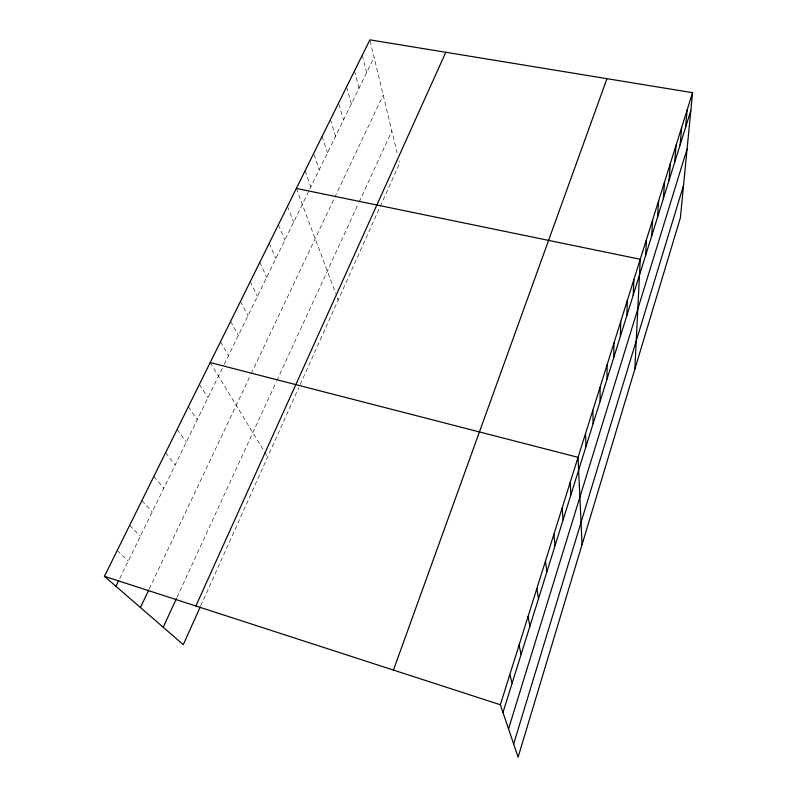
<?xml version="1.0" encoding="UTF-8"?>
<svg xmlns="http://www.w3.org/2000/svg" width="797" height="797" viewBox="0 0 797 797"><rect width="100%" height="100%" fill="white"/><g stroke="black" fill="none" stroke-linecap="round" stroke-linejoin="round"><path stroke-width="0.6" stroke-dasharray="3.98 2.99" d="M200.734 605.83L298.716 387.8M300.21 384.483L399.626 163.275L399.058 160.944M176.934 597.491L276.4 381.594M276.908 380.508L358.62 203.135M359.138 202.02L391.845 131.017M149.308 588.784L250.736 374.68M251.254 373.604L334.262 198.383M334.78 197.287L383.198 95.102M119.699 578.602L223.748 365.385M224.276 364.309L309.246 190.194M309.784 189.098L374.092 57.324M117.189 550.548L128.287 560.998M129.672 525.313L140.372 536.232M141.896 500.596L152.217 511.963M153.871 476.407L163.823 488.182M165.597 452.706L175.191 464.88M177.083 429.483L186.339 442.046M188.351 406.729L197.257 419.66M199.38 384.423L207.977 397.703M210.199 362.565L264.046 451.062M264.644 452.048L267.633 456.96M220.5 341.754L228.49 355.671M230.602 321.33L238.313 335.547M240.515 301.286L247.957 315.781M250.258 281.61L257.421 296.374M259.812 262.293L266.726 277.316M269.197 243.334L275.862 258.597M278.412 224.704L284.838 240.206M287.468 206.413L293.655 222.134M296.364 188.431L335.796 293.814M337.36 297.988L338.147 300.07M305.102 170.777L310.84 186.916M314.078 154.588L319.218 169.751M322.127 136.357L327.457 152.885M330.426 119.59L335.547 136.297M338.914 104.228L343.517 119.978M346.605 86.893L351.347 103.929M354.486 70.953L359.048 88.138M362.246 55.272L366.63 72.607M370.157 41.016L397.095 152.785"/><path stroke-width="1.2" d="M607.005 379.163L607.095 364.877M613.76 357.544L613.989 342.909M620.375 336.344L620.753 321.38M626.86 315.542L627.378 300.27M633.226 295.139L633.884 279.578M634.84 369.15L640.26 259.274L296.364 188.431M645.61 255.478L646.506 239.359M651.627 236.191L652.643 219.813M657.535 217.262L658.671 200.635M663.333 198.672L664.578 181.816M669.032 180.421L670.387 163.335M674.621 162.488L676.085 145.193M680.12 144.875L681.674 127.381M685.52 127.56L687.173 109.876M692.573 92.691L680.389 217.77L518.11 757.15L500.347 704.757L692.573 92.691L369.878 39.85L104.427 576.321L183.28 644.653L200.236 606.925M513.647 743.99L683.547 185.332M508.536 728.896L687.084 149.009M502.977 712.518L690.83 110.554M393.449 670.078L606.965 78.674M195.883 605.989L445.812 52.283M163.216 627.269L176.436 598.577M140.431 607.523L148.78 589.89M115.934 586.303L118.623 580.804M210.199 362.565L578.054 457.339L582.059 544.59M104.427 576.321L500.347 704.757M509.801 674.661L512.162 683.089M519.036 645.271L521.138 654.337M528.052 616.559L529.905 626.233M536.859 588.505L538.483 598.756M545.477 561.088L546.872 571.887M553.895 534.279L555.071 545.596M562.124 508.058L563.1 519.883M570.174 482.424L570.951 494.708M585.536 433.498L585.944 446.649M592.868 410.156L593.107 423.705M600.051 387.282L600.131 401.21"/></g></svg>
